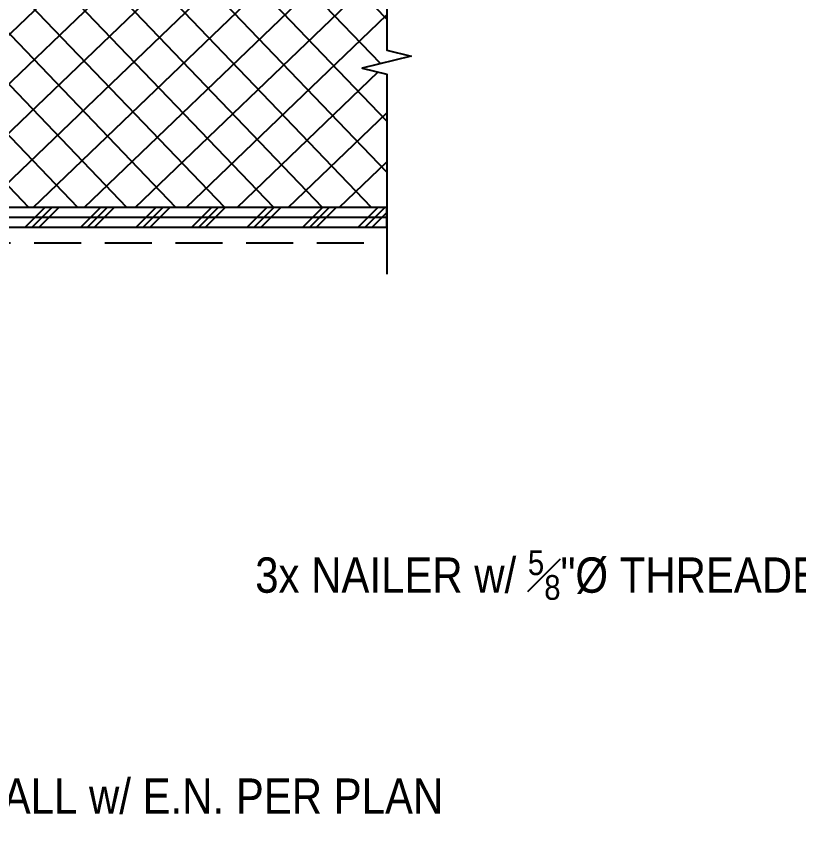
# Model space of a CAD drawing. Header units: inches. Extents: x -2661 to 42767, y -1222 to 9099.
# Drawn here: x 659.23 to 684.15, y 2506.59 to 2532.34 of the extents above; entities that cross this region are included whole.
import ezdxf
from ezdxf import colors
from ezdxf.entities.mleader import LeaderData, LeaderLine
from ezdxf.math import Vec2, Vec3

# ---------------------------------------------------------------- set-up
doc = ezdxf.new("R2010")
doc.units = ezdxf.units.IN
doc.header["$LTSCALE"] = 12
doc.header["$MEASUREMENT"] = 0
doc.linetypes.add('HIDDEN2', pattern=[0.1875, 0.125, -0.0625])
for name, color, linetype in [('S-ANNO-NOTE', 4, 'CONTINUOUS'), ('S-ARCH-FINISHES', 1, 'HIDDEN2'), ('S-BREAK', 2, 'CONTINUOUS'), ('S-WOOD', 3, 'CONTINUOUS')]:
    doc.layers.add(name, color=color, linetype=linetype)
doc.layers.add('S-HATCH1', color=1, linetype='CONTINUOUS', transparency=0.5)
doc.styles.add('Arial', font='arial.ttf', dxfattribs={"width": 0.85})

msp = doc.modelspace()

# ---------------------------------------------------------------- hatches: boundary and pattern name
at = {"layer": 'S-HATCH1'}
h = msp.add_hatch(dxfattribs=at)
h.set_pattern_fill('ANSI37', color=252, scale=9, angle=358.81, style=0)
h.set_pattern_definition([(43.81, (-1552.9976, 1839.342), (-0.7788028, 0.81184434), []), (133.81, (-1552.9976, 1839.342), (-0.81184434, -0.7788028), [])])
h.paths.add_polyline_path([(604.06982, 2535.5049), (604.06982, 2531.25847), (604.84817, 2531.06919), (604.06982, 2530.8799), (604.06982, 2526.2549), (671.03031, 2526.2549), (671.03031, 2530.50133), (670.25196, 2530.69061), (671.03031, 2530.8799), (671.03031, 2535.5049)])
at = {"layer": 'S-WOOD'}
h = msp.add_hatch(dxfattribs=at)
h.set_pattern_fill('PLAST', color=1, scale=5, angle=45, style=0)
h.set_pattern_definition([(45, (573.337, 2525.6299), (-0.883883, 0.883883), []), (45, (573.2266, 2525.7404), (-0.883883, 0.883883), []), (45, (573.1161, 2525.8509), (-0.883883, 0.883883), [])])
h.paths.add_polyline_path([(604.06982, 2526.2549), (604.06982, 2525.6299), (671.03031, 2525.6299), (671.03031, 2526.2549)])

# ---------------------------------------------------------------- linework, layer by layer
at = {"layer": 'S-ARCH-FINISHES'}
msp.add_lwpolyline([(641.80007, 2525.1299), (671.03031, 2525.1299)], dxfattribs=at)
at = {"layer": 'S-BREAK'}
msp.add_lwpolyline([(671.03031, 2538.1299), (671.03031, 2531.25847), (671.80866, 2531.06919), (670.25196, 2530.69061), (671.03031, 2530.50133), (671.03031, 2524.1299)], dxfattribs=at)
at = {"layer": 'S-WOOD', "color": 1}
msp.add_line((604.06982, 2525.9424), (671.03031, 2525.9424), dxfattribs=at)
at = {"layer": 'S-WOOD'}
for points in [[(669.53031, 2526.2549), (604.06982, 2526.2549)], [(604.06982, 2525.6299), (671.03031, 2525.6299), (671.03031, 2526.2549), (604.06982, 2526.2549)]]:
    msp.add_lwpolyline(points, dxfattribs=at)

# ---------------------------------------------------------------- leaders
at = {"layer": 'S-ANNO-NOTE'}
ml = msp.add_multileader_mtext('Standard', dxfattribs=at)
ml.set_content('\\A1;BEVELED 3x TOP PLATE', color=4, style='Arial')
ml.set_leader_properties(color=2)
ml.build(insert=Vec2(0, 0))
ml.multileader.update_dxf_attribs({"dogleg_length": 0.125, "arrow_head_size": 1.3125, "scale": 12})
ctx = ml.context
ctx.base_point, ctx.scale, ctx.char_height, ctx.arrow_head_size, ctx.landing_gap_size, ctx.plane_origin = Vec3(784.9449, 2523.35026), 12, 1.125, 1.3125, 1.08, Vec3(240.38596, 2724.10885)
ctx.text_align_type = 2
notes = []
notes.append((ctx, [(0, (1, 1, 0), (804.10059, 2523.35026), (-1, 0), 1.5, [(0, [(816.4906, 2531.80873)], 0, [])])]))
ctx.mtext.insert, ctx.mtext.width, ctx.mtext.defined_height, ctx.mtext.alignment, ctx.mtext.flow_direction = Vec3(801.52059, 2523.92274), 18.2926016, 4.37074, 3, 5
ml = msp.add_multileader_mtext('Standard', dxfattribs=at)
ml.set_content('\\A1;3x NAILER w/ {\\H0.7x;\\S5#8;}"%%C THREADED ROD @16"O.C. (COUNTERSINK 1" MAX.)', color=4, style='Arial')
ml.set_leader_properties(color=2)
ml.build(insert=Vec2(0, 0))
ml.multileader.update_dxf_attribs({"dogleg_length": 0.125, "arrow_head_size": 1.3125, "scale": 12})
ctx = ml.context
ctx.base_point, ctx.scale, ctx.char_height, ctx.arrow_head_size, ctx.landing_gap_size, ctx.plane_origin = Vec3(693.72228, 2514.60545), 12, 1.125, 1.3125, 1.08, Vec3(1301.79991, 2713.61401)
ctx.text_align_type = 2
notes.append((ctx, [(1, (1, 1, 0), (714.35605, 2514.60545), (-1, 0), 1.5, [(0, [(725.13417, 2524.3799)], 0, [])])]))
ctx.mtext.insert, ctx.mtext.width, ctx.mtext.defined_height, ctx.mtext.alignment, ctx.mtext.flow_direction = Vec3(711.77605, 2515.33332), 18.6144298, 4.37074, 3, 5
ml = msp.add_multileader_mtext('Standard', dxfattribs=at)
ml.set_content('SHEAR WALL w/ E.N. PER PLAN', color=4, style='Arial')
ml.set_leader_properties(color=2)
ml.build(insert=Vec2(0, 0))
ml.multileader.update_dxf_attribs({"dogleg_length": 0.36, "arrow_head_size": 1.3125, "scale": 12})
ctx = ml.context
ctx.base_point, ctx.scale, ctx.char_height, ctx.arrow_head_size, ctx.landing_gap_size, ctx.plane_origin = Vec3(651.48621, 2507.50646), 12, 1.125, 1.3125, 1.08, Vec3(77.50476, 2814.40766)
notes.append((ctx, [(1, (1, 1, 0), (649.98621, 2507.50646), (1, 0), 1.5, [(0, [(640.80007, 2518.37533)], 0, [])])]))
ctx.mtext.insert, ctx.mtext.width, ctx.mtext.flow_direction = Vec3(652.56621, 2508.06935), 15.1715827, 5
for ctx, leaders in notes:
    for number, flags, end, landing, length, lines in leaders:
        leader = LeaderData()
        leader.index, (leader.has_last_leader_line, leader.has_dogleg_vector, leader.attachment_direction) = number, flags
        leader.last_leader_point, leader.dogleg_vector, leader.dogleg_length = Vec3(end), Vec3(landing), length
        for number, points, colour, breaks in lines:
            line = LeaderLine()
            line.index, line.vertices, line.color, line.breaks = number, Vec3.list(points), colors.encode_raw_color(colour), breaks
            leader.lines.append(line)
        ctx.leaders.append(leader)

doc.saveas('drawing.dxf')
